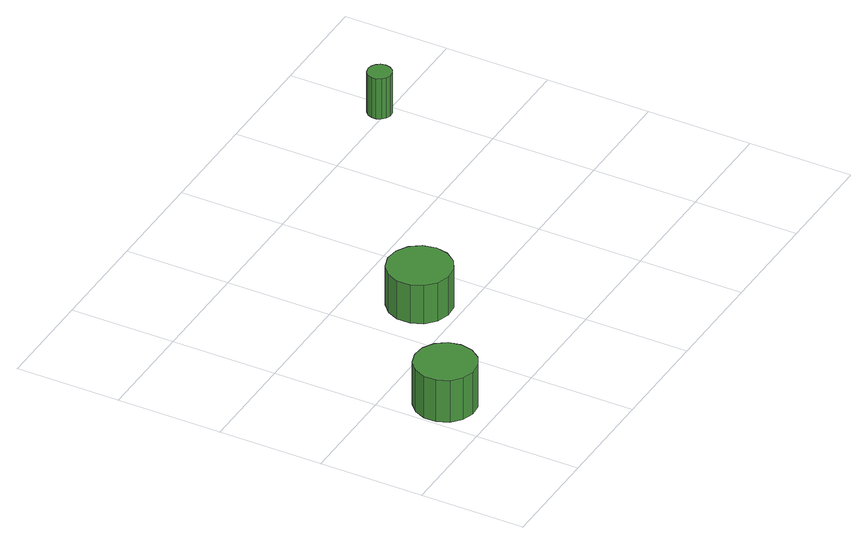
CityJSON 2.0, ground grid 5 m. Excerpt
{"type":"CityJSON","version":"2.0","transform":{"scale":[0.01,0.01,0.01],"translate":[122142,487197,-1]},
"CityObjects":{
"tree1":{"type":"SolitaryVegetationObject","attributes":{"function":"something"},"geometry":[{"type":"MultiSurface","lod":"1","boundaries":[[[0,1,2,3,4,5,6,7,8,9,10,11,12,13,14]],[[15,16,17,18,19,20,21,22,23,24,25,26,27,28,29]],[[0,29,28,1]],[[1,28,27,2]],[[2,27,26,3]],[[3,26,25,4]],[[4,25,24,5]],[[5,24,23,6]],[[6,23,22,7]],[[7,22,21,8]],[[8,21,20,9]],[[9,20,19,10]],[[10,19,18,11]],[[11,18,17,12]],[[12,17,16,13]],[[13,16,15,14]],[[14,15,29,0]]]}]},
"tree2":{"type":"SolitaryVegetationObject","attributes":{"function":"something"},"geometry":[{"type":"MultiSurface","lod":"1","boundaries":[[[30,31,32,33,34,35,36,37,38,39,40,41,42,43,44]],[[45,46,47,48,49,50,51,52,53,54,55,56,57,58,59]],[[30,59,58,31]],[[31,58,57,32]],[[32,57,56,33]],[[33,56,55,34]],[[34,55,54,35]],[[35,54,53,36]],[[36,53,52,37]],[[37,52,51,38]],[[38,51,50,39]],[[39,50,49,40]],[[40,49,48,41]],[[41,48,47,42]],[[42,47,46,43]],[[43,46,45,44]],[[44,45,59,30]]]}]},
"tree3":{"type":"SolitaryVegetationObject","attributes":{"function":"something"},"geometry":[{"type":"MultiSurface","lod":"1","boundaries":[[[60,61,62,63,64,65,66,67,68,69,70,71,72,73,74]],[[75,76,77,78,79,80,81,82,83,84,85,86,87,88,89]],[[60,89,88,61]],[[61,88,87,62]],[[62,87,86,63]],[[63,86,85,64]],[[64,85,84,65]],[[65,84,83,66]],[[66,83,82,67]],[[67,82,81,68]],[[68,81,80,69]],[[69,80,79,70]],[[70,79,78,71]],[[71,78,77,72]],[[72,77,76,73]],[[73,76,75,74]],[[74,75,89,60]]]}]}
},
"vertices":[
[303,240,300],[291,299,300],[255,348,300],[203,378,300],[143,384,300],[86,366,300],[41,325,300],[17,270,300],[17,210,300],[41,155,300],[86,115,300],[143,96,300],[203,102,300],[255,132,300],[291,181,300],[291,181,78],[255,132,78],[203,102,78],[143,96,78],[86,115,78],[41,155,78],[17,210,78],[17,270,78],[41,325,78],[86,366,78],[143,384,78],[203,378,78],[255,348,78],[291,299,78],[303,240,78],
[912,692,283],[899,754,283],[862,805,283],[807,836,283],[745,843,283],[685,823,283],[638,781,283],[613,724,283],[613,661,283],[638,604,283],[685,561,283],[745,542,283],[807,549,283],[862,580,283],[899,631,283],[899,631,79],[862,580,79],[807,549,79],[745,542,79],[685,561,79],[638,604,79],[613,661,79],[613,724,79],[638,781,79],[685,823,79],[745,843,79],[807,836,79],[862,805,79],[899,754,79],[912,692,79],
[2001,1530,294],[1996,1553,294],[1982,1572,294],[1962,1583,294],[1939,1586,294],[1916,1579,294],[1899,1563,294],[1890,1542,294],[1890,1518,294],[1899,1497,294],[1916,1481,294],[1939,1474,294],[1962,1477,294],[1982,1488,294],[1996,1507,294],[1996,1507,80],[1982,1488,80],[1962,1477,80],[1939,1474,80],[1916,1481,80],[1899,1497,80],[1890,1518,80],[1890,1542,80],[1899,1563,80],[1916,1579,80],[1939,1586,80],[1962,1583,80],[1982,1572,80],[1996,1553,80],[2001,1530,80]
]}
